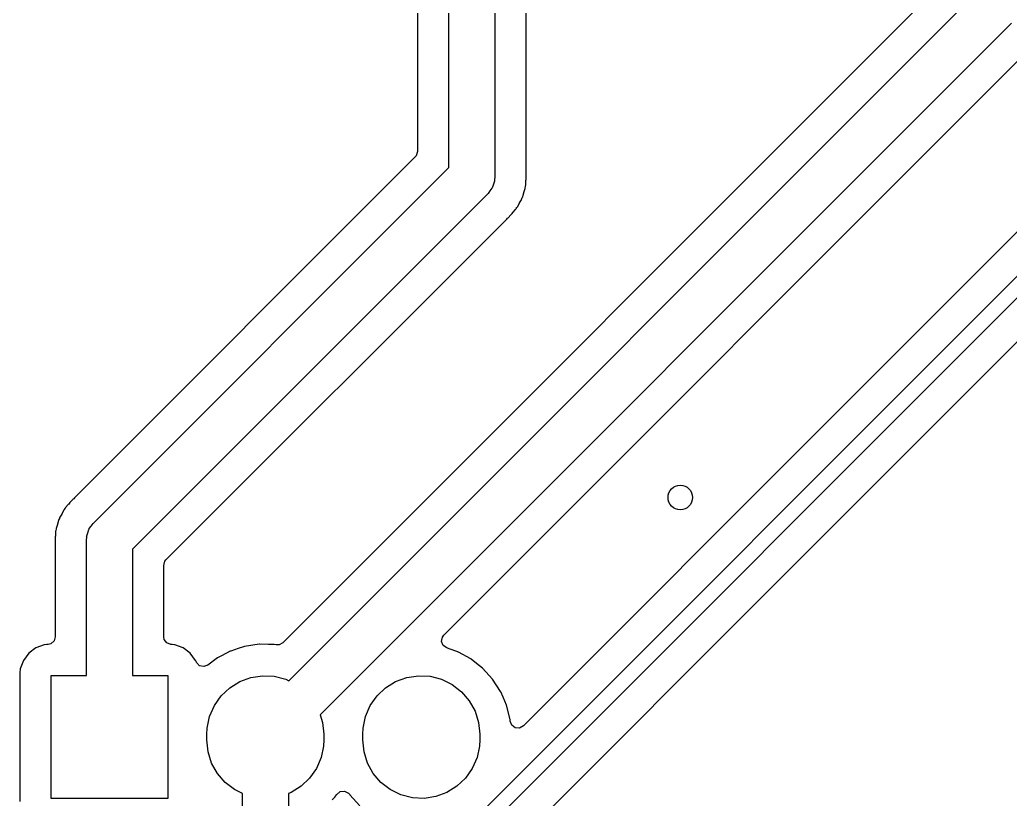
# Model space of a CAD drawing. Extents: x 0.3 to 11.5, y -8.2 to 3.2.
# Drawn here: x 1.856 to 2.491, y -2.87 to -2.37 of the extents above; entities that cross this region are included whole.
import ezdxf

# ---------------------------------------------------------------- set-up
doc = ezdxf.new("R2010")
doc.units = 0
doc.header["$MEASUREMENT"] = 0
doc.layers.add('BLACK', color=7, linetype='CONTINUOUS')

msp = doc.modelspace()

# ---------------------------------------------------------------- linework, layer by layer
at = {"layer": 'BLACK', "linetype": 'CONTINUOUS'}
for p, q in [((2.13083, -2.46494), (2.13083, -2.23198)), ((2.16035, -2.23809), (2.16035, -2.47106)), ((2.18037, -2.46793), (2.18037, -2.24844)), ((2.11081, -2.3093), (2.11081, -2.4546)), ((2.45883, -2.3351), (2.02445, -2.76947)), ((1.89948, -3.13028), (2.68298, -2.34678)), ((2.02832, -2.79391), (2.47519, -2.34704)), ((2.6885, -2.35518), (1.90788, -3.1358)), ((2.49175, -2.37224), (2.04839, -2.8156)), ((2.33656, -2.73543), (2.69534, -2.37665)), ((2.12768, -2.76463), (2.49859, -2.39372)), ((2.58431, -2.41714), (2.3814, -2.62005)), ((2.10935, -2.4581), (1.89081, -2.67665)), ((2.11002, -2.45728), (2.10935, -2.4581)), ((2.11081, -2.4546), (2.11002, -2.45728)), ((1.90275, -2.69302), (2.13083, -2.46494)), ((2.16035, -2.47106), (2.16022, -2.47256)), ((2.18044, -2.46871), (2.18037, -2.46793)), ((2.18038, -2.47184), (2.1805, -2.46949)), ((2.18052, -2.46923), (2.18044, -2.46871)), ((2.1805, -2.46949), (2.18052, -2.46923)), ((2.1805, -2.46949), (2.1805, -2.46949)), ((2.15885, -2.47755), (2.15864, -2.47784)), ((2.15944, -2.47556), (2.15885, -2.47755)), ((2.16013, -2.4736), (2.15944, -2.47556)), ((2.16018, -2.47312), (2.16013, -2.4736)), ((2.16024, -2.47291), (2.16018, -2.47312)), ((2.16022, -2.47256), (2.16024, -2.47291)), ((2.17986, -2.47781), (2.18, -2.47704)), ((2.18, -2.47704), (2.18014, -2.47653)), ((2.18014, -2.47653), (2.18016, -2.47608)), ((2.18016, -2.47608), (2.18027, -2.47392)), ((2.18027, -2.47392), (2.18029, -2.47366)), ((2.18029, -2.47366), (2.18036, -2.47301)), ((2.18036, -2.47301), (2.18037, -2.47288)), ((2.18037, -2.4721), (2.18038, -2.47184)), ((2.18037, -2.47288), (2.18037, -2.4721)), ((2.15603, -2.4815), (1.92796, -2.70957)), ((2.15724, -2.47981), (2.15603, -2.4815)), ((2.15853, -2.47817), (2.15724, -2.47981)), ((2.15864, -2.47784), (2.15853, -2.47817)), ((2.178, -2.48406), (2.17812, -2.48382)), ((2.17812, -2.48382), (2.17824, -2.48359)), ((2.17812, -2.48382), (2.17812, -2.48382)), ((2.17824, -2.48359), (2.1785, -2.48264)), ((2.1785, -2.48264), (2.17892, -2.48107)), ((2.17892, -2.48107), (2.17899, -2.48082)), ((2.17899, -2.48082), (2.1798, -2.47833)), ((2.1798, -2.47833), (2.17986, -2.47781)), ((2.17459, -2.49052), (2.17476, -2.49031)), ((2.17476, -2.49031), (2.17492, -2.49011)), ((2.17492, -2.49011), (2.17611, -2.48778)), ((2.17611, -2.48778), (2.17623, -2.48755)), ((2.17623, -2.48755), (2.17741, -2.48551)), ((2.17741, -2.48551), (2.17754, -2.48528)), ((2.17741, -2.48551), (2.17741, -2.48551)), ((2.17754, -2.48528), (2.17762, -2.48504)), ((2.17762, -2.48504), (2.17771, -2.48478)), ((2.17762, -2.48504), (2.17762, -2.48504)), ((2.17771, -2.48478), (2.178, -2.48406)), ((2.16899, -2.49705), (2.17074, -2.49511)), ((2.17074, -2.49511), (2.17092, -2.49492)), ((2.17092, -2.49492), (2.17148, -2.49437)), ((2.17148, -2.49437), (2.17156, -2.49426)), ((2.17156, -2.49426), (2.17197, -2.49376)), ((2.17197, -2.49376), (2.17214, -2.49356)), ((2.17214, -2.49356), (2.17371, -2.49181)), ((2.17371, -2.49181), (2.17389, -2.49162)), ((2.17371, -2.49181), (2.17371, -2.49181)), ((2.17389, -2.49162), (2.17415, -2.49116)), ((2.17415, -2.49116), (2.17459, -2.49052)), ((1.94943, -2.71641), (2.16797, -2.49787)), ((2.16797, -2.49787), (2.16857, -2.49736)), ((2.16857, -2.49736), (2.16899, -2.49705)), ((2.3814, -2.62005), (2.17867, -2.82278)), ((1.88682, -2.68076), (1.88665, -2.68096)), ((1.88723, -2.68025), (1.88682, -2.68076)), ((1.88731, -2.68015), (1.88723, -2.68025)), ((1.88723, -2.68025), (1.88723, -2.68025)), ((1.88786, -2.6796), (1.88731, -2.68015)), ((1.88804, -2.67941), (1.88786, -2.6796)), ((1.88962, -2.67766), (1.88804, -2.67941)), ((1.88979, -2.67747), (1.88962, -2.67766)), ((1.88962, -2.67766), (1.88962, -2.67766)), ((1.89022, -2.67715), (1.88979, -2.67747)), ((1.89081, -2.67665), (1.89022, -2.67715)), ((1.88255, -2.68697), (1.88137, -2.68901)), ((1.88267, -2.68674), (1.88255, -2.68697)), ((1.88386, -2.68441), (1.88267, -2.68674)), ((1.88419, -2.684), (1.88386, -2.68441)), ((1.88463, -2.68336), (1.88419, -2.684)), ((1.88464, -2.68334), (1.88463, -2.68336)), ((1.8849, -2.6829), (1.88464, -2.68334)), ((1.88507, -2.68271), (1.8849, -2.6829)), ((1.88665, -2.68096), (1.88507, -2.68271)), ((1.88507, -2.68271), (1.88507, -2.68271)), ((1.87986, -2.69345), (1.87979, -2.6937)), ((1.88047, -2.69117), (1.87986, -2.69345)), ((1.88054, -2.69092), (1.88047, -2.69117)), ((1.88066, -2.69069), (1.88054, -2.69092)), ((1.88078, -2.69045), (1.88066, -2.69069)), ((1.88066, -2.69069), (1.88066, -2.69069)), ((1.88108, -2.68973), (1.88078, -2.69045)), ((1.88116, -2.68948), (1.88108, -2.68973)), ((1.88124, -2.68923), (1.88116, -2.68948)), ((1.88116, -2.68948), (1.88116, -2.68948)), ((1.88137, -2.68901), (1.88124, -2.68923)), ((1.88137, -2.68901), (1.88137, -2.68901)), ((1.90154, -2.69471), (1.90275, -2.69302)), ((1.87863, -2.69825), (1.87851, -2.7006)), ((1.87865, -2.69799), (1.87863, -2.69824)), ((1.87863, -2.69824), (1.87863, -2.69825)), ((1.87879, -2.69748), (1.87865, -2.69799)), ((1.87893, -2.69671), (1.87879, -2.69748)), ((1.87898, -2.69618), (1.87893, -2.69669)), ((1.87893, -2.69669), (1.87893, -2.69671)), ((1.87979, -2.6937), (1.87898, -2.69618)), ((1.89865, -2.70092), (1.89934, -2.69895)), ((1.89934, -2.69895), (1.89993, -2.69696)), ((1.89993, -2.69696), (1.90014, -2.69668)), ((1.90014, -2.69668), (1.90026, -2.69634)), ((1.90026, -2.69634), (1.90154, -2.69471)), ((1.8783, -2.70465), (1.87827, -2.70529)), ((1.87827, -2.70529), (1.87831, -2.70554)), ((1.8784, -2.70268), (1.8783, -2.70465)), ((1.87831, -2.70554), (1.87835, -2.70581)), ((1.87835, -2.70581), (1.87841, -2.70658)), ((1.87841, -2.70242), (1.8784, -2.70268)), ((1.87849, -2.70086), (1.87841, -2.70163)), ((1.87841, -2.70163), (1.87841, -2.70242)), ((1.87851, -2.7006), (1.87849, -2.70086)), ((1.89843, -2.70346), (1.89856, -2.70195)), ((1.89843, -2.79055), (1.89843, -2.70346)), ((1.89855, -2.70161), (1.89861, -2.7014)), ((1.89856, -2.70195), (1.89855, -2.70161)), ((1.89861, -2.7014), (1.89865, -2.70092)), ((1.87841, -2.70658), (1.87841, -2.76559)), ((1.92796, -2.70957), (1.92796, -2.79055)), ((1.94798, -2.71992), (1.94876, -2.71724)), ((1.94876, -2.71724), (1.94943, -2.71641)), ((1.94798, -2.76559), (1.94798, -2.71992)), ((1.98103, -3.09096), (2.33656, -2.73543)), ((1.87762, -2.76827), (1.87551, -2.7701)), ((1.87841, -2.76559), (1.87762, -2.76827)), ((1.94832, -2.7674), (1.94798, -2.76559)), ((1.95003, -2.76961), (1.94832, -2.7674)), ((1.95259, -2.77052), (1.95003, -2.76961)), ((2.02445, -2.76947), (2.022, -2.77081)), ((2.12624, -2.76857), (2.12679, -2.76583)), ((2.12726, -2.77118), (2.12624, -2.76857)), ((2.12679, -2.76583), (2.12768, -2.76463)), ((1.86598, -2.77281), (1.86139, -2.77625)), ((1.87135, -2.7708), (1.86598, -2.77281)), ((1.87293, -2.77063), (1.87135, -2.7708)), ((1.87366, -2.77055), (1.87293, -2.77063)), ((1.8738, -2.77053), (1.87366, -2.77055)), ((1.87366, -2.77055), (1.87366, -2.77055)), ((1.87551, -2.7701), (1.8738, -2.77052)), ((1.8738, -2.77052), (1.8738, -2.77053)), ((1.95259, -2.77053), (1.95259, -2.77052)), ((1.95266, -2.77054), (1.95259, -2.77053)), ((1.95272, -2.77055), (1.95266, -2.77054)), ((1.95346, -2.77063), (1.95272, -2.77055)), ((1.95272, -2.77055), (1.95272, -2.77055)), ((1.95504, -2.7708), (1.95346, -2.77063)), ((1.96041, -2.77281), (1.95504, -2.7708)), ((1.96499, -2.77625), (1.96041, -2.77281)), ((1.99065, -2.77494), (1.98513, -2.77781)), ((1.99083, -2.77484), (1.99065, -2.77494)), ((1.99065, -2.77494), (1.99065, -2.77494)), ((1.99102, -2.77478), (1.99083, -2.77484)), ((1.99573, -2.77324), (1.99102, -2.77478)), ((1.99102, -2.77478), (1.99102, -2.77478)), ((1.99982, -2.77191), (1.99573, -2.77324)), ((2.00917, -2.77047), (1.99982, -2.77191)), ((2.00937, -2.77048), (2.00917, -2.77047)), ((2.01519, -2.77055), (2.00937, -2.77048)), ((2.00937, -2.77048), (2.00937, -2.77048)), ((2.01862, -2.77059), (2.01519, -2.77055)), ((2.01882, -2.77063), (2.01862, -2.77059)), ((2.02007, -2.77085), (2.01882, -2.77063)), ((2.01882, -2.77063), (2.01882, -2.77063)), ((2.022, -2.77081), (2.02007, -2.77085)), ((2.12953, -2.77281), (2.12726, -2.77118)), ((2.13119, -2.7734), (2.12953, -2.77281)), ((2.13666, -2.77534), (2.13119, -2.7734)), ((2.13685, -2.77541), (2.13666, -2.77534)), ((2.13666, -2.77534), (2.13666, -2.77534)), ((2.13703, -2.7755), (2.13685, -2.77541)), ((2.14495, -2.77988), (2.13703, -2.7755)), ((2.13703, -2.7755), (2.13703, -2.7755)), ((1.85795, -2.78084), (1.85594, -2.78621)), ((1.86139, -2.77625), (1.85795, -2.78084)), ((1.96843, -2.78084), (1.96499, -2.77625)), ((1.96856, -2.78117), (1.96843, -2.78084)), ((1.96871, -2.78157), (1.96856, -2.78117)), ((1.96856, -2.78117), (1.96856, -2.78117)), ((1.969, -2.78221), (1.96871, -2.78157)), ((1.97098, -2.78419), (1.969, -2.78221)), ((1.98244, -2.77921), (1.97633, -2.7838)), ((1.98513, -2.77781), (1.98244, -2.77921)), ((2.14496, -2.77988), (2.14495, -2.77988)), ((2.14513, -2.77998), (2.14496, -2.77988)), ((2.14529, -2.7801), (2.14513, -2.77998)), ((2.14861, -2.78273), (2.14529, -2.7801)), ((2.14529, -2.7801), (2.14529, -2.7801)), ((1.85594, -2.78621), (1.85567, -2.78866)), ((1.85567, -2.78866), (1.85567, -2.87119)), ((1.97371, -2.78478), (1.97098, -2.78419)), ((1.97633, -2.7838), (1.97371, -2.78478)), ((2.15256, -2.78584), (2.14861, -2.78273)), ((2.15892, -2.79284), (2.15256, -2.78584)), ((1.87569, -2.86929), (1.87569, -2.79055)), ((1.87569, -2.79055), (1.89843, -2.79055)), ((1.92796, -2.79055), (1.95069, -2.79055)), ((1.95069, -2.79055), (1.95069, -2.86929)), ((1.99031, -2.79834), (1.99675, -2.79435)), ((1.99675, -2.79435), (2.00387, -2.79173)), ((2.00387, -2.79173), (2.01136, -2.7906)), ((2.01136, -2.7906), (2.01893, -2.79099)), ((2.01893, -2.79099), (2.02626, -2.7929)), ((2.02626, -2.7929), (2.02832, -2.79391)), ((2.09031, -2.79834), (2.09675, -2.79435)), ((2.09675, -2.79435), (2.10387, -2.79173)), ((2.10387, -2.79173), (2.11136, -2.7906)), ((2.11136, -2.7906), (2.11893, -2.79099)), ((2.11893, -2.79099), (2.12626, -2.7929)), ((2.12626, -2.7929), (2.13306, -2.79625)), ((2.16406, -2.80078), (2.15892, -2.79284)), ((1.98481, -2.80355), (1.99031, -2.79834)), ((2.08481, -2.80355), (2.09031, -2.79834)), ((2.13306, -2.79625), (2.13905, -2.80089)), ((2.13905, -2.80089), (2.14399, -2.80665)), ((2.16414, -2.80096), (2.16406, -2.80078)), ((2.16563, -2.80438), (2.16414, -2.80096)), ((2.16414, -2.80096), (2.16414, -2.80096)), ((1.98046, -2.80976), (1.98481, -2.80355)), ((2.08046, -2.80976), (2.08481, -2.80355)), ((2.14399, -2.80665), (2.14766, -2.81328)), ((2.16783, -2.80945), (2.16563, -2.80438)), ((1.97745, -2.81671), (1.98046, -2.80976)), ((2.07745, -2.81671), (2.08046, -2.80976)), ((2.14766, -2.81328), (2.14993, -2.82051)), ((2.17013, -2.81862), (2.16783, -2.80945)), ((1.9759, -2.82413), (1.97745, -2.81671)), ((2.04839, -2.8156), (2.04993, -2.82051)), ((2.04993, -2.82051), (2.05069, -2.82805)), ((2.0759, -2.82413), (2.07745, -2.81671)), ((2.14993, -2.82051), (2.15069, -2.82805)), ((2.17015, -2.81883), (2.17013, -2.81862)), ((2.17022, -2.81967), (2.17015, -2.81883)), ((2.17119, -2.82224), (2.17022, -2.81967)), ((1.97569, -2.82805), (1.9759, -2.82413)), ((2.07569, -2.82805), (2.0759, -2.82413)), ((2.17343, -2.82392), (2.17119, -2.82224)), ((2.17622, -2.82412), (2.17343, -2.82392)), ((2.17867, -2.82278), (2.17622, -2.82412)), ((1.97569, -2.83179), (1.97569, -2.82805)), ((1.97646, -2.83933), (1.97569, -2.83179)), ((2.05069, -2.83179), (2.05049, -2.83571)), ((2.05069, -2.82805), (2.05069, -2.83179)), ((2.07569, -2.83179), (2.07569, -2.82805)), ((2.07646, -2.83933), (2.07569, -2.83179)), ((2.15069, -2.83179), (2.15049, -2.83571)), ((2.15069, -2.82805), (2.15069, -2.83179)), ((1.97873, -2.84656), (1.97646, -2.83933)), ((2.05049, -2.83571), (2.04894, -2.84313)), ((2.07873, -2.84656), (2.07646, -2.83933)), ((2.15049, -2.83571), (2.14894, -2.84313)), ((2.04894, -2.84313), (2.04593, -2.85009)), ((2.14894, -2.84313), (2.14593, -2.85009)), ((1.9824, -2.85319), (1.97873, -2.84656)), ((2.04593, -2.85009), (2.04158, -2.85629)), ((2.0824, -2.85319), (2.07873, -2.84656)), ((2.14593, -2.85009), (2.14158, -2.85629)), ((1.98733, -2.85895), (1.9824, -2.85319)), ((2.04158, -2.85629), (2.03607, -2.8615)), ((2.08733, -2.85895), (2.0824, -2.85319)), ((2.14158, -2.85629), (2.13607, -2.8615)), ((1.99332, -2.86359), (1.98733, -2.85895)), ((1.99843, -2.86611), (1.99332, -2.86359)), ((2.03607, -2.8615), (2.02963, -2.8655)), ((2.05904, -2.86666), (2.0612, -2.86489)), ((2.0612, -2.86489), (2.06398, -2.86456)), ((2.06398, -2.86456), (2.06649, -2.86579)), ((2.09332, -2.86359), (2.08733, -2.85895)), ((2.10012, -2.86694), (2.09332, -2.86359)), ((2.13607, -2.8615), (2.12963, -2.8655)), ((1.95069, -2.86929), (1.87569, -2.86929)), ((1.99843, -2.88582), (1.99843, -2.86611)), ((2.02963, -2.8655), (2.02796, -2.86611)), ((2.02796, -2.86611), (2.02796, -2.89193)), ((2.05606, -2.87019), (2.05791, -2.86826)), ((2.05791, -2.86826), (2.05805, -2.86811)), ((2.05791, -2.86826), (2.05791, -2.86826)), ((2.05805, -2.86811), (2.05904, -2.86666)), ((2.06649, -2.86579), (2.0673, -2.86676)), ((2.0673, -2.86676), (2.06746, -2.86701)), ((2.06746, -2.86701), (2.07383, -2.874)), ((2.10746, -2.86885), (2.10012, -2.86694)), ((2.11502, -2.86925), (2.10746, -2.86885)), ((2.12252, -2.86811), (2.11502, -2.86925)), ((2.12963, -2.8655), (2.12252, -2.86811))]:
    msp.add_line(p, q, dxfattribs=at)
at = {"layer": 'BLACK'}
msp.add_circle((2.27933, -2.67638), 0.00787, dxfattribs=at)

doc.saveas('drawing.dxf')
